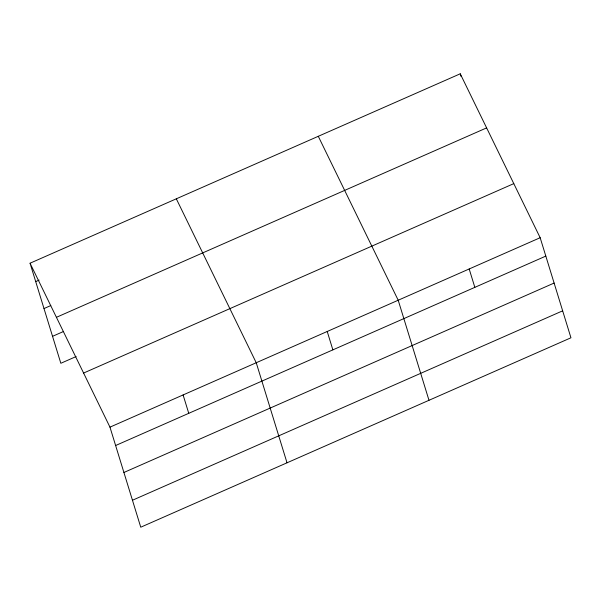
<?xml version="1.0" encoding="UTF-8"?>
<svg xmlns="http://www.w3.org/2000/svg" width="601" height="601" viewBox="0 0 601 601"><rect width="100%" height="100%" fill="white"/><g stroke="black" fill="none" stroke-linecap="round" stroke-linejoin="round"><path stroke-width="0.9" d="M30.05 263.215L460.246 73.795L540.164 237.718L570.95 337.785L140.754 527.205L109.968 427.146L30.05 263.215L60.836 363.282L76.139 356.543M35.707 281.599L39.103 280.096M44.001 308.553L50.8 305.556M56.426 317.313L486.622 127.885M52.542 336.327L63.593 331.459M83.599 373.048L513.795 183.621M109.968 427.146L540.164 237.718M115.625 445.521L545.821 256.101M123.919 472.476L554.114 283.056M132.46 500.25L562.656 310.83M318.282 136.299L398.2 300.23L428.986 400.296M176.318 198.811L256.236 362.741L287.023 462.8M460.246 73.795L461.05 76.417M469.186 268.978L474.835 287.353M327.222 331.482L332.871 349.865M183.102 394.94L188.759 413.323"/></g></svg>
